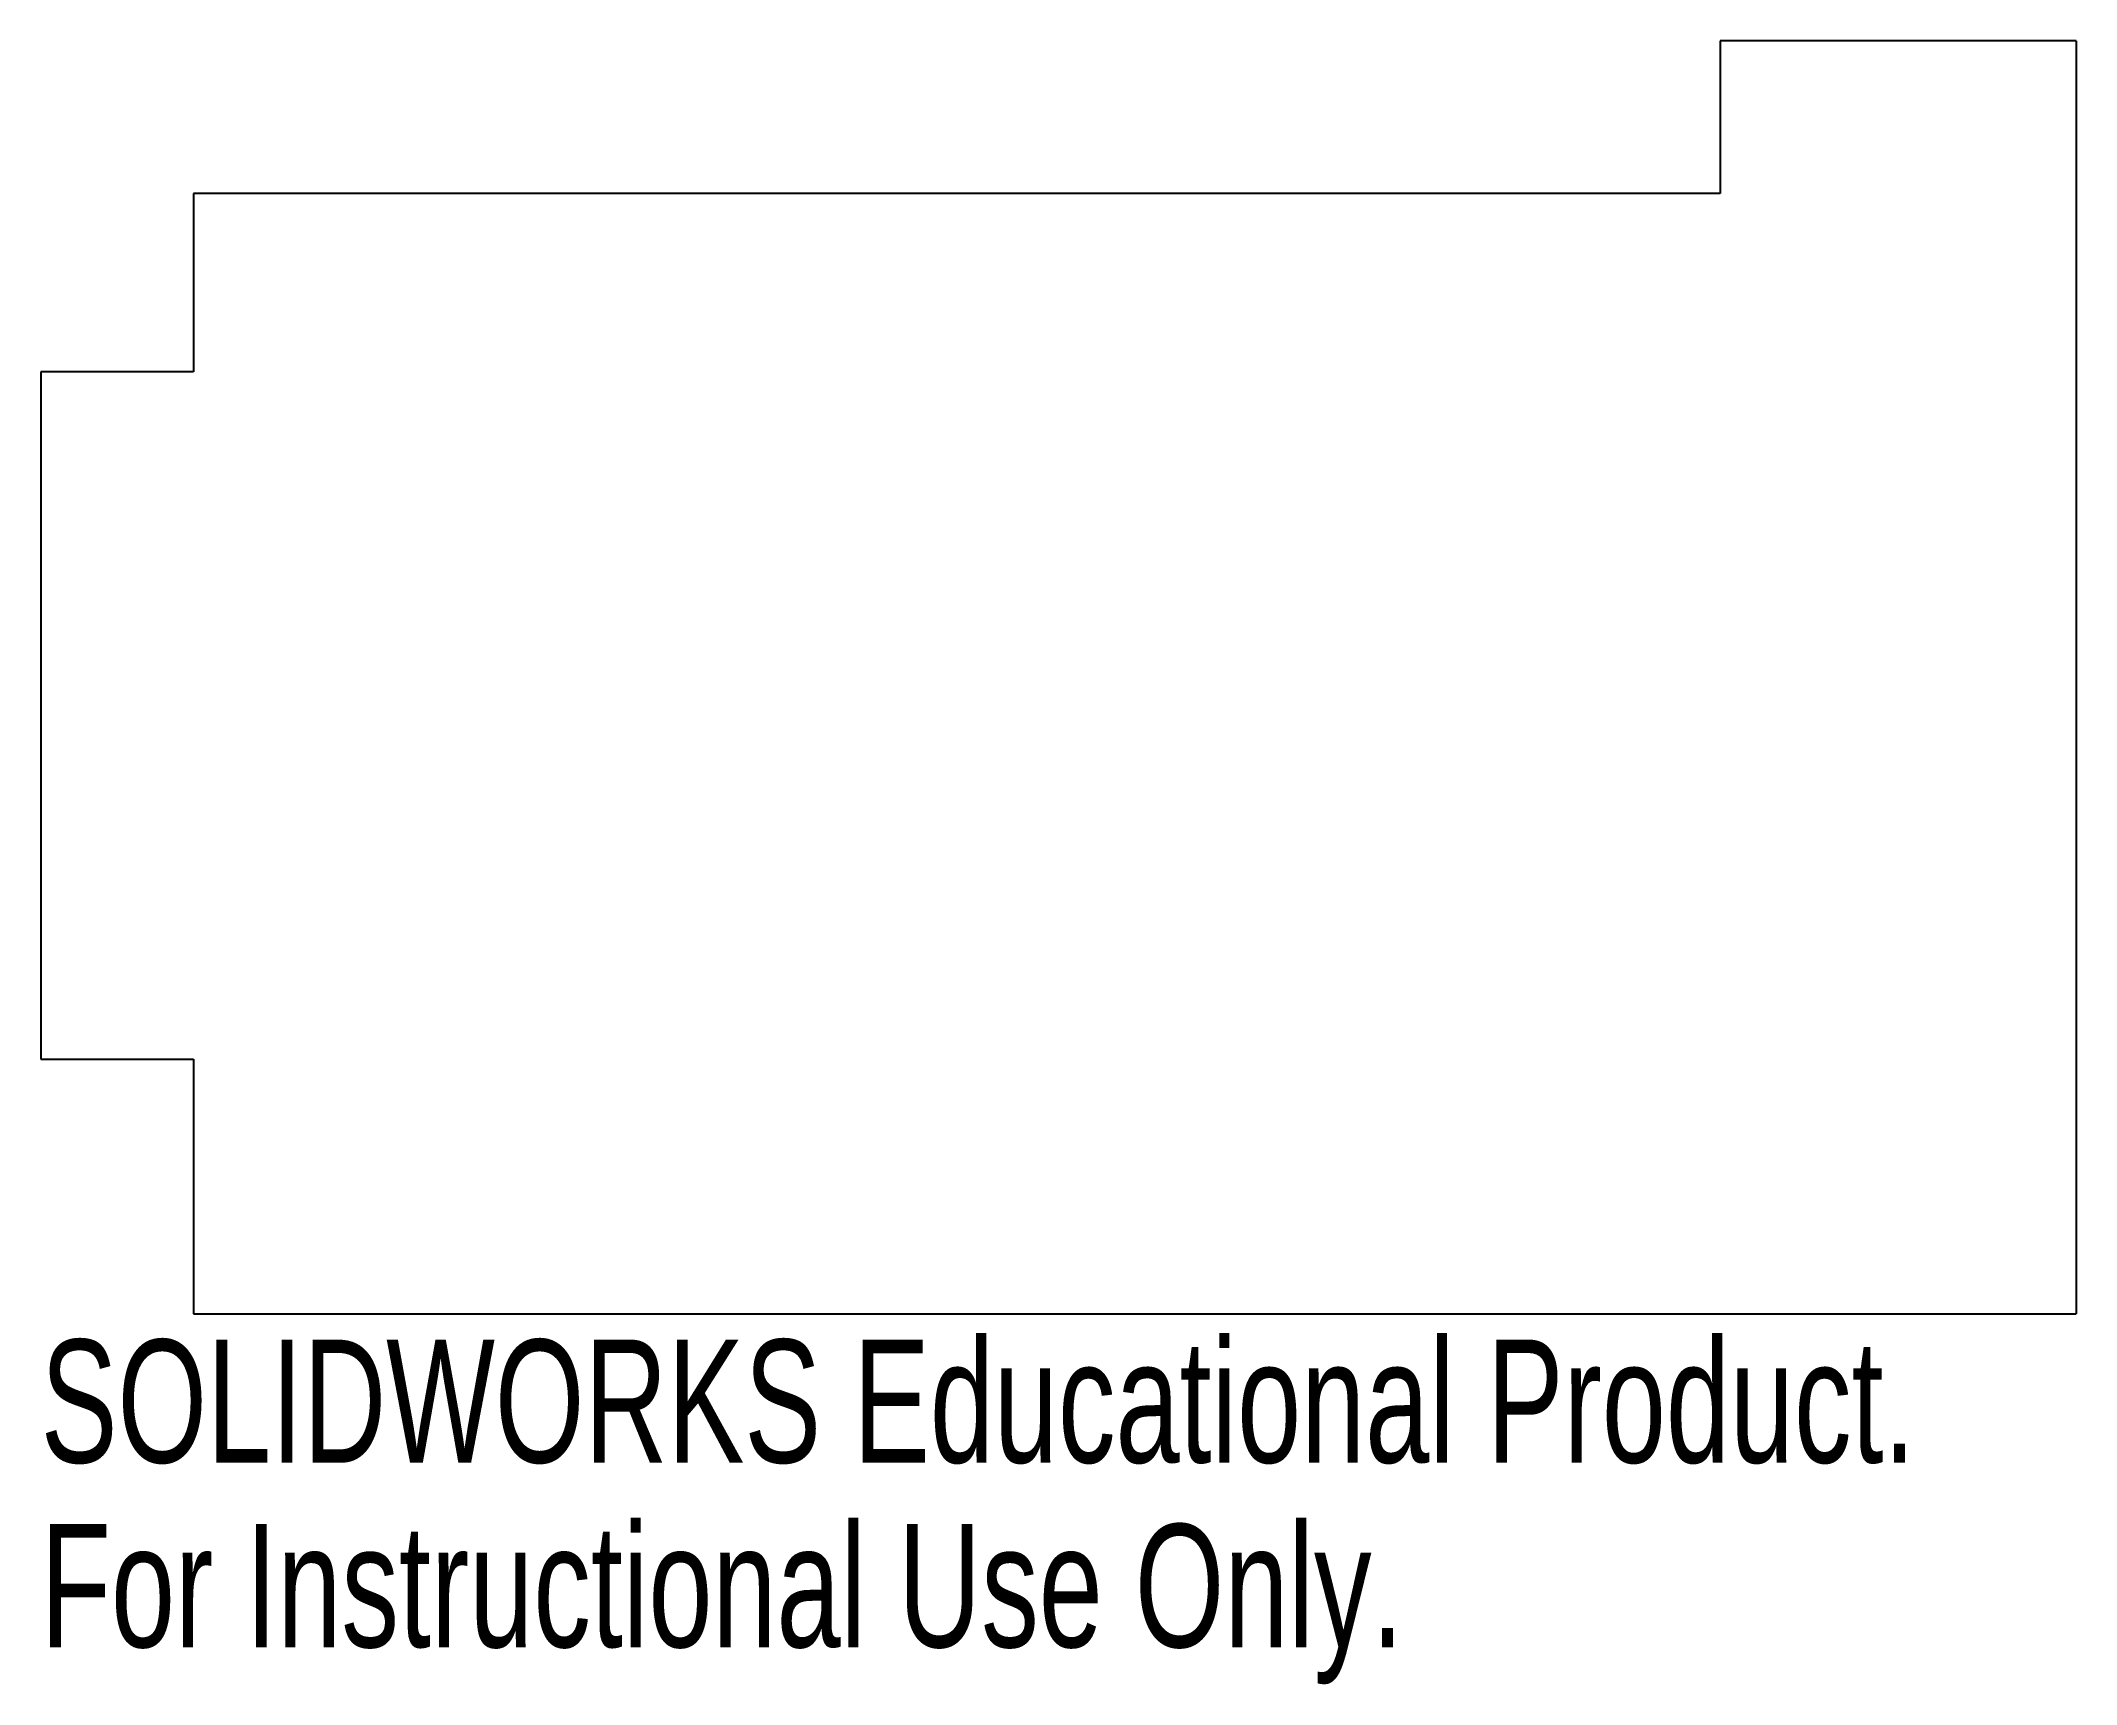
# Model space of a CAD drawing. Header units: millimetres. Extents: x -3 to 77, y -61.6 to 3.
import ezdxf

# ---------------------------------------------------------------- set-up
doc = ezdxf.new("R2010")
doc.units = ezdxf.units.MM
doc.styles.add('SLDTEXTSTYLE0', font='TXT', dxfattribs={"width": 0.7})

msp = doc.modelspace()

# ---------------------------------------------------------------- linework, layer by layer
at = {"color": 7, "linetype": 'Continuous', "lineweight": 25}
for p, q in [((63, 3.015), (63, -2.985)), ((77, 3.015), (63, 3.015)), ((77, 3.015), (77, -47)), ((63, -2.985), (3, -2.985)), ((3, -2.985), (3, -10)), ((-3, -10), (-3, -37)), ((3, -10), (-3, -10)), ((-3, -37), (3, -37)), ((3, -37), (3, -47)), ((3, -47), (77, -47))]:
    msp.add_line(p, q, dxfattribs=at)

# ---------------------------------------------------------------- texts
at = {"color": 7, "linetype": 'Continuous', "char_height": 4.83362, "attachment_point": 1, "style": 'SLDTEXTSTYLE0'}
for s, insert in [('SOLIDWORKS Educational Product.', (-3, -48.02)), ('For Instructional Use Only.', (-3, -55.27))]:
    msp.add_mtext(s, dxfattribs=dict(at, insert=insert))

doc.saveas('drawing.dxf')
